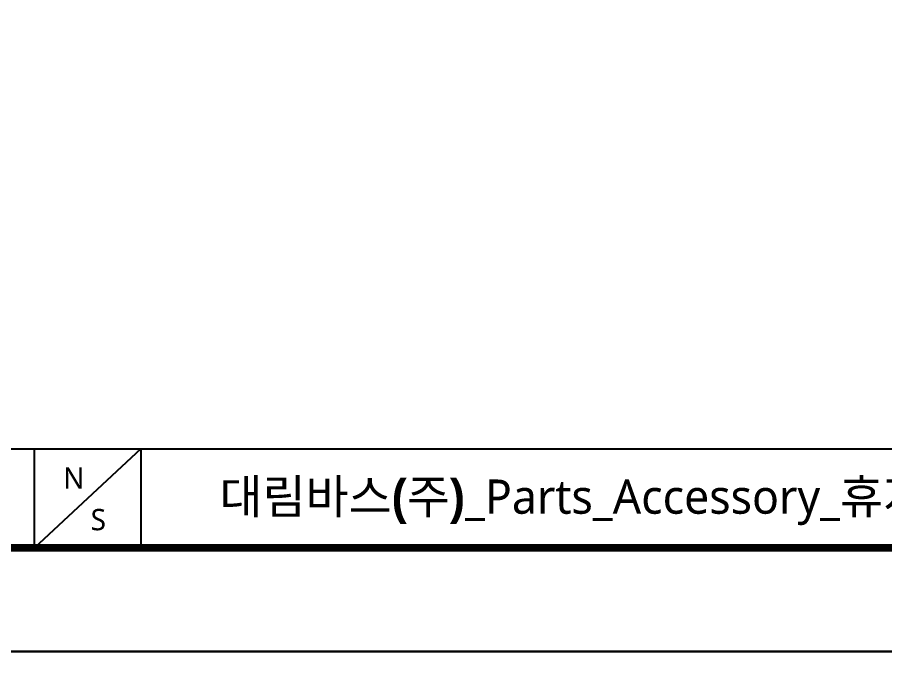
# Model space of a CAD drawing. Extents: x 16296660632 to 16296679688, y -37409620961 to -37409616551.
# Drawn here: x 16296678115.8 to 16296678287, y -37409617909.1 to -37409617778.9 of the extents above; entities that cross this region are included whole.
import ezdxf

# ---------------------------------------------------------------- set-up
doc = ezdxf.new("R2010")
doc.units = 0
doc.header["$LTSCALE"] = 10
doc.header["$MEASUREMENT"] = 0
doc.layers.get('0').update_dxf_attribs({"linetype": 'CONTINUOUS'})
doc.styles.add('Daelim Dimension', font='')
doc.styles.get('Daelim Dimension').set_extended_font_data('NanumGothic')

msp = doc.modelspace()

# ---------------------------------------------------------------- linework, layer by layer
at = {"color": 5}
msp.add_line((16296678038.774549, -37409617864.016571), (16296678562.96183, -37409617864.016571), dxfattribs=at)
at = {"color": 5, "ltscale": 40}
for p, q in [((16296678119.125231, -37409617864.016571), (16296678119.125231, -37409617883.632912)), ((16296678119.125231, -37409617864.016571), (16296678119.125231, -37409617883.632912)), ((16296678140.119591, -37409617864.016571), (16296678119.125231, -37409617883.632912)), ((16296678140.119591, -37409617864.016571), (16296678119.125231, -37409617883.632912)), ((16296678140.119591, -37409617864.016571), (16296678140.119591, -37409617883.632912)), ((16296678140.119591, -37409617864.016571), (16296678140.119591, -37409617883.632912))]:
    msp.add_line(p, q, dxfattribs=at)
at = {"ltscale": 0.5}
for points in [[(16296678028.306351, -37409617903.983459), (16296678679.306351, -37409617903.983459), (16296678679.306351, -37409617426.983459), (16296678028.306351, -37409617426.983459)], [(16296678028.306351, -37409618380.983459), (16296678679.306351, -37409618380.983459), (16296678679.306351, -37409617903.983459), (16296678028.306351, -37409617903.983459)]]:
    msp.add_lwpolyline(points, close=True, dxfattribs=at)
at = {"color": 5, "linetype": 'ByBlock', "lineweight": 200, "const_width": 1.5}
msp.add_lwpolyline([(16296678038.774549, -37409617883.558739), (16296678668.774549, -37409617883.558739), (16296678668.774549, -37409617438.058739), (16296678038.774549, -37409617438.058739)], close=True, dxfattribs=at)

# ---------------------------------------------------------------- texts
at = {"char_height": 4.204124, "width": 5.86731056, "attachment_point": 1, "style": 'Daelim Dimension'}
for s, insert in [('N', (16296678124.835421, -37409617867.694283)), ('S', (16296678130.24157, -37409617875.871803))]:
    msp.add_mtext(s, dxfattribs=dict(at, insert=insert))
at = {"color": 2, "insert": (16296678155.646811, -37409617870.062691), "char_height": 6.75662715, "width": 260.66283526, "attachment_point": 1, "style": 'Daelim Dimension'}
msp.add_mtext('{\\fPretendard Variable SemiBold|b0|i0|c129|p2;대림바스(주)}_Parts_Accessory_{\\fGulim|b0|i0|c129|p50;휴지걸이}_DL A2301SN', dxfattribs=at)

doc.saveas('drawing.dxf')
